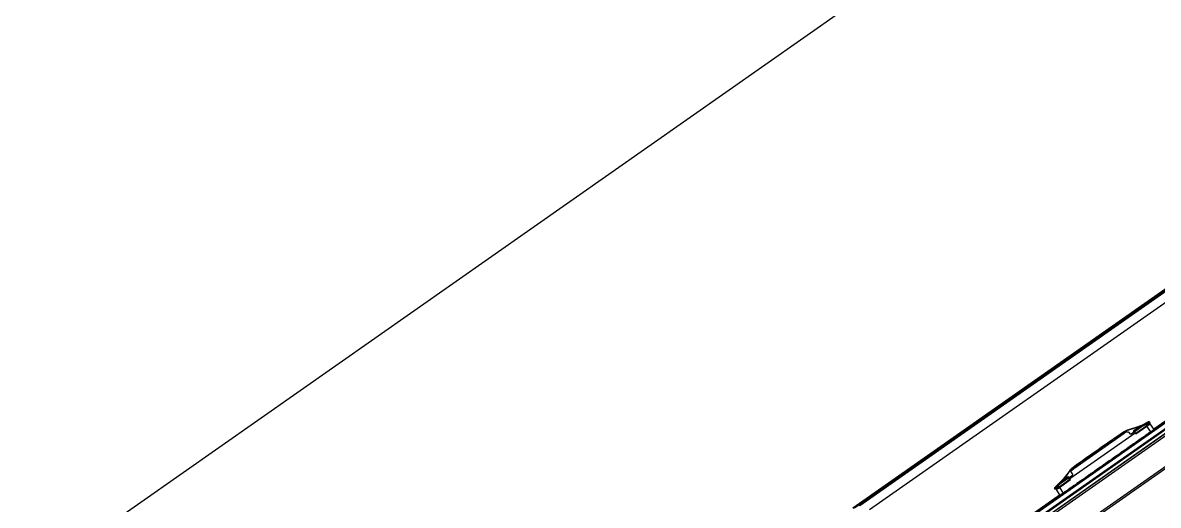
# Model space of a CAD drawing. Header units: millimetres. Extents: x 152904052 to 153933663, y 538271515 to 539240469.
# Drawn here: x 153464300 to 153466873, y 538580417 to 538581509 of the extents above; entities that cross this region are included whole.
import ezdxf

# ---------------------------------------------------------------- set-up
doc = ezdxf.new("R2010")
doc.units = ezdxf.units.MM
doc.layers.add('POWR', color=5, linetype='Continuous')

msp = doc.modelspace()

# ---------------------------------------------------------------- linework, layer by layer
at = {"layer": 'POWR', "color": 7}
for p, q in [((153467081.4, 538581041.3), (153466180.3, 538580410.4)), ((153467082.3, 538581040), (153466181.3, 538580409.1)), ((153467080.5, 538581037), (153466184.7, 538580409.8)), ((153466194.7, 538580416.2), (153467071.1, 538581030)), ((153466196.5, 538580415.9), (153467070.8, 538581028.2)), ((153467072.2, 538581004.1), (153466218.6, 538580406.4)), ((153466325, 538580209), (153467221.2, 538580836.5)), ((153466325.5, 538580211.9), (153467218.2, 538580837)), ((153467225.2, 538580826), (153466333.5, 538580201.6)), ((153467214.9, 538580807.1), (153464552.6, 538578943)), ((153467217.2, 538580803.7), (153464555, 538578939.6)), ((153465908.5, 538579893.8), (153467206.8, 538580802.9)), ((153467226.3, 538580824.4), (153466334.6, 538580200)), ((153467267, 538580769.3), (153464570.4, 538578881.1)), ((153467239.9, 538580745.3), (153466390.7, 538580150.7)), ((153466862.3, 538580589.3), (153466924.1, 538580632.6)), ((153466832.7, 538580595.8), (153466816.7, 538580584.6)), ((153466817, 538580585.9), (153466832.2, 538580596.6)), ((153466821.5, 538580578.3), (153466846.6, 538580595.9)), ((153466846.3, 538580596.4), (153466821.8, 538580579.3)), ((153466832.2, 538580596.6), (153466826.3, 538580593.8)), ((153466832.2, 538580596.6), (153466842.7, 538580601.7)), ((153466832.2, 538580596.6), (153466832.7, 538580595.8)), ((153466843.2, 538580600.8), (153466832.7, 538580595.8)), ((153466833.7, 538580594), (153466844.3, 538580599.1)), ((153466842.7, 538580601.7), (153466843.2, 538580600.8)), ((153466843.2, 538580600.8), (153466844.3, 538580599.1)), ((153466844.3, 538580599.1), (153466846.3, 538580596.4)), ((153466853.5, 538580601.5), (153466846.3, 538580596.4)), ((153466846.3, 538580596.4), (153466846.6, 538580595.9)), ((153466846.6, 538580595.9), (153466853.9, 538580601)), ((153466855.6, 538580583.1), (153466846.6, 538580595.9)), ((153466852.3, 538580605.3), (153466851, 538580605.6)), ((153466852.3, 538580605.3), (153466853.6, 538580603.6)), ((153466852.5, 538580603), (153466853.5, 538580601.5)), ((153466853.2, 538580600.5), (153466852.9, 538580601)), ((153466853.5, 538580601.5), (153466853.9, 538580601)), ((153466863.1, 538580588.3), (153466853.9, 538580601)), ((153466872.4, 538580595), (153466872.5, 538580594.9)), ((153466820, 538580580.1), (153466672.2, 538580476.7)), ((153466681.4, 538580499.8), (153466795.2, 538580579.5)), ((153466793.8, 538580581.4), (153466793.4, 538580582)), ((153466795.2, 538580579.5), (153466800.5, 538580582.6)), ((153466826.3, 538580593.8), (153466805.1, 538580587.5)), ((153466805.3, 538580586.8), (153466805.1, 538580587.5)), ((153466827.1, 538580593), (153466805.3, 538580586.8)), ((153466809.7, 538580577.2), (153466806.6, 538580581.1)), ((153466809.7, 538580577.2), (153466817.9, 538580582.9)), ((153466816.7, 538580584.6), (153466817, 538580585.9)), ((153466816.7, 538580584.6), (153466817.9, 538580582.9)), ((153466817.9, 538580582.9), (153466833.7, 538580594)), ((153466821.8, 538580579.3), (153466818.7, 538580583.5)), ((153466821.5, 538580578.3), (153466820, 538580580.1)), ((153466820.8, 538580580), (153466820.3, 538580579.7)), ((153466821.6, 538580579), (153466820.8, 538580580)), ((153466821.8, 538580579.3), (153466821.5, 538580579)), ((153466822.1, 538580579.4), (153466821.6, 538580579)), ((153466822.4, 538580579), (153466822.1, 538580579.4)), ((153466822.8, 538580579.2), (153466822.4, 538580579.7)), ((153466827.2, 538580593.1), (153466826.8, 538580593.6)), ((153466847.1, 538580577.2), (153466847.1, 538580577.1)), ((153466849.1, 538580578.6), (153466849.1, 538580578.5)), ((153466850.1, 538580579.4), (153466850.2, 538580579.3)), ((153466851.6, 538580580.4), (153466851.7, 538580580.3)), ((153466856.2, 538580583.6), (153466856.3, 538580583.5)), ((153466863.9, 538580589), (153466864, 538580588.9)), ((153466866.8, 538580591), (153466866.8, 538580590.9)), ((153466869, 538580592.6), (153466869.1, 538580592.5)), ((153466870.1, 538580593.4), (153466870.2, 538580593.3)), ((153466871.2, 538580594.1), (153466871.2, 538580594)), ((153466802.2, 538580545.8), (153466802.2, 538580545.7)), ((153466803.3, 538580546.5), (153466803.3, 538580546.5)), ((153466804.4, 538580547.3), (153466804.4, 538580547.2)), ((153466807, 538580549.2), (153466807.1, 538580549.1)), ((153466809.3, 538580550.8), (153466809.4, 538580550.7)), ((153466814.2, 538580554.2), (153466814.3, 538580554.2)), ((153466815.3, 538580555), (153466815.4, 538580554.9)), ((153466816.4, 538580555.8), (153466816.5, 538580555.7)), ((153466824.3, 538580561.2), (153466824.3, 538580561.2)), ((153466825.2, 538580561.9), (153466825.3, 538580561.8)), ((153466826.9, 538580563.1), (153466827, 538580563)), ((153466830.2, 538580565.4), (153466830.3, 538580565.4)), ((153466833.2, 538580567.5), (153466833.2, 538580567.4)), ((153466767.8, 538580521.7), (153466767.9, 538580521.7)), ((153466768.8, 538580522.4), (153466768.9, 538580522.3)), ((153466770.1, 538580523.4), (153466770.2, 538580523.3)), ((153466771.2, 538580524.1), (153466771.3, 538580524)), ((153466772.3, 538580524.8), (153466772.3, 538580524.8)), ((153466772.8, 538580525.2), (153466772.8, 538580525.1)), ((153466773.8, 538580525.9), (153466773.9, 538580525.9)), ((153466775, 538580526.8), (153466775.1, 538580526.7)), ((153466776.7, 538580528), (153466776.8, 538580527.9)), ((153466790.3, 538580537.4), (153466790.3, 538580537.4)), ((153466791, 538580538), (153466790.8, 538580537.8)), ((153466791.3, 538580538.2), (153466791.4, 538580538.1)), ((153466792.4, 538580538.9), (153466792.4, 538580538.8)), ((153466670.4, 538580493.2), (153466657.3, 538580475.5)), ((153466671, 538580492.8), (153466657.8, 538580474.5)), ((153466671, 538580492.8), (153466670.4, 538580493.2)), ((153466676.7, 538580495.9), (153466681.4, 538580499.8)), ((153466680, 538580501.7), (153466679.6, 538580502.3)), ((153466727.2, 538580493.3), (153466727.3, 538580493.2)), ((153466730.4, 538580495.5), (153466730.5, 538580495.5)), ((153466733.3, 538580497.6), (153466733.4, 538580497.5)), ((153466734.4, 538580498.3), (153466734.4, 538580498.2)), ((153466735.4, 538580499.1), (153466735.5, 538580499)), ((153466736.7, 538580499.9), (153466736.7, 538580499.8)), ((153466738.3, 538580501.1), (153466738.4, 538580501)), ((153466741.5, 538580503.3), (153466741.6, 538580503.2)), ((153466747.1, 538580507.2), (153466747.2, 538580507.2)), ((153466750.3, 538580509.5), (153466750.4, 538580509.4)), ((153466752, 538580510.6), (153466752.1, 538580510.6)), ((153466754.3, 538580512.2), (153466754.3, 538580512.2)), ((153466756.5, 538580513.8), (153466756.6, 538580513.8)), ((153466758.2, 538580515), (153466758.3, 538580514.9)), ((153466759.2, 538580515.7), (153466759.3, 538580515.6)), ((153466644.2, 538580462.7), (153466652.6, 538580470.9)), ((153466653.2, 538580470.1), (153466644.9, 538580462)), ((153466646.1, 538580460.3), (153466654.5, 538580468.5)), ((153466672.5, 538580474.7), (153466648, 538580457.6)), ((153466648.4, 538580457.1), (153466673.5, 538580474.7)), ((153466652.6, 538580470.9), (153466667.9, 538580481.5)), ((153466657.3, 538580475.4), (153466652.6, 538580470.9)), ((153466652.6, 538580470.9), (153466653.2, 538580470.1)), ((153466669.2, 538580481.3), (153466653.2, 538580470.1)), ((153466654.5, 538580468.5), (153466670.4, 538580479.7)), ((153466657.3, 538580474.9), (153466657.6, 538580474.4)), ((153466667.9, 538580481.5), (153466669.2, 538580481.3)), ((153466670.4, 538580479.7), (153466669.2, 538580481.3)), ((153466669.2, 538580481.3), (153466669.2, 538580481.3)), ((153466672.5, 538580474.7), (153466669.5, 538580479)), ((153466670.4, 538580479.7), (153466678.6, 538580485.4)), ((153466672.2, 538580473.8), (153466671.8, 538580474.3)), ((153466672.5, 538580476.2), (153466672.1, 538580476)), ((153466672.1, 538580476), (153466672.8, 538580474.8)), ((153466672.2, 538580476.7), (153466673.5, 538580474.7)), ((153466672.8, 538580474.8), (153466672.3, 538580474.4)), ((153466672.3, 538580474.4), (153466672.5, 538580474)), ((153466672.8, 538580474.9), (153466672.5, 538580474.7)), ((153466675.9, 538580489.7), (153466678.6, 538580485.4)), ((153466689.6, 538580467), (153466689.6, 538580466.9)), ((153466693.5, 538580469.7), (153466693.6, 538580469.6)), ((153466694.6, 538580470.5), (153466694.7, 538580470.4)), ((153466695.7, 538580471.2), (153466695.7, 538580471.1)), ((153466698.5, 538580473.2), (153466698.5, 538580473.1)), ((153466699.5, 538580473.9), (153466699.5, 538580473.8)), ((153466707.3, 538580479.4), (153466707.4, 538580479.3)), ((153466710.6, 538580481.7), (153466710.7, 538580481.6)), ((153466715.3, 538580484.9), (153466714.5, 538580484.4)), ((153466715.5, 538580485.1), (153466715.6, 538580485)), ((153466720.5, 538580488.6), (153466720.5, 538580488.5)), ((153466721.6, 538580489.4), (153466721.7, 538580489.3)), ((153466416.9, 538580277.4), (153466649.1, 538580440)), ((153466637.7, 538580456.3), (153466637.6, 538580455)), ((153466637.6, 538580455), (153466637.6, 538580455)), ((153466638.8, 538580453.2), (153466637.6, 538580455)), ((153466640.8, 538580452.5), (153466639.7, 538580454)), ((153466648, 538580457.6), (153466640.8, 538580452.5)), ((153466641.1, 538580452), (153466640.8, 538580452.5)), ((153466641.1, 538580452), (153466648.4, 538580457.1)), ((153466641.1, 538580452), (153466649.8, 538580439)), ((153466641.4, 538580452.9), (153466641.8, 538580452.5)), ((153466644.9, 538580462), (153466644.2, 538580462.7)), ((153466644.9, 538580462), (153466646.1, 538580460.3)), ((153466648, 538580457.6), (153466646.1, 538580460.3)), ((153466648.4, 538580457.1), (153466648, 538580457.6)), ((153466648.4, 538580457.1), (153466657.3, 538580444.3)), ((153466652.6, 538580441), (153466652.6, 538580440.9)), ((153466654.8, 538580442.6), (153466654.9, 538580442.5)), ((153466657.1, 538580444.2), (153466657.2, 538580444.1)), ((153466658.8, 538580445.4), (153466658.9, 538580445.3)), ((153466659.8, 538580446.1), (153466659.8, 538580446)), ((153466660.9, 538580446.8), (153466660.9, 538580446.8)), ((153466662, 538580447.6), (153466662, 538580447.5)), ((153466667.6, 538580451.5), (153466667.6, 538580451.5)), ((153466670.7, 538580453.8), (153466670.8, 538580453.7)), ((153466672.4, 538580454.9), (153466672.5, 538580454.9)), ((153466673.7, 538580455.8), (153466673.7, 538580455.7)), ((153466674.7, 538580456.5), (153466674.8, 538580456.5)), ((153466681.9, 538580461.5), (153466681.9, 538580461.5)), ((153466687.5, 538580465.5), (153466687.5, 538580465.4)), ((153466619.2, 538580417.7), (153466619.3, 538580417.6)), ((153466627.8, 538580423.7), (153466627.9, 538580423.6)), ((153466632.7, 538580427.1), (153466632.7, 538580427)), ((153466633.9, 538580428), (153466633.9, 538580427.9)), ((153466634.3, 538580428.2), (153466634.7, 538580428.5)), ((153466634.9, 538580428.7), (153466635, 538580428.6)), ((153466636, 538580429.4), (153466636.1, 538580429.3)), ((153466642.1, 538580433.7), (153466642.1, 538580433.6)), ((153466644.2, 538580435.2), (153466644.3, 538580435.1)), ((153466644.4, 538580435.3), (153466646, 538580436.4)), ((153466646, 538580436.4), (153466646.1, 538580436.4)), ((153466648.8, 538580438.4), (153466648.9, 538580438.3)), ((153466649.9, 538580439.2), (153466650, 538580439.1)), ((153466650.9, 538580439.8), (153466650.9, 538580439.8))]:
    msp.add_line(p, q, dxfattribs=at)
msp.add_lwpolyline([(153469780.4, 538584074.6), (153471663.2, 538581385.6), (153446937.2, 538564042.2), (153445040.3, 538566751.3), (153469780.4, 538584074.6)], dxfattribs=at)
for points, knots in [([(153466851, 538580605.6), (153466850.9, 538580605.6), (153466850.9, 538580605.6), (153466850.4, 538580605.4), (153466849.6, 538580605), (153466848.6, 538580604.5), (153466847.3, 538580603.9), (153466845.4, 538580603), (153466843.8, 538580602.2), (153466842.7, 538580601.7)], [0, 0, 0, 0, 0.124387, 0.248796, 0.373486, 0.498473, 0.623785, 0.749391, 1, 1, 1, 1]), ([(153466852.3, 538580605.3), (153466852.2, 538580605.3), (153466852.2, 538580605.2), (153466851.6, 538580605), (153466850.8, 538580604.5), (153466849.8, 538580604), (153466848.7, 538580603.5), (153466847.8, 538580603), (153466846.9, 538580602.6), (153466846.1, 538580602.2), (153466845.5, 538580601.9), (153466844.9, 538580601.6), (153466844.1, 538580601.2), (153466843.5, 538580601), (153466843.2, 538580600.8)], [0, 0, 0, 0, 0.124215, 0.250065, 0.372352, 0.500532, 0.578282, 0.661766, 0.750982, 0.789418, 0.830993, 0.875703, 0.925073, 1, 1, 1, 1]), ([(153466844.3, 538580599.1), (153466844.7, 538580599.3), (153466845.4, 538580599.6), (153466846.3, 538580600.1), (153466847.1, 538580600.4), (153466848.2, 538580601), (153466849.2, 538580601.5), (153466850.2, 538580601.9), (153466851.1, 538580602.4), (153466852.1, 538580602.9), (153466853, 538580603.3), (153466853.5, 538580603.5), (153466853.5, 538580603.5), (153466853.6, 538580603.6)], [0, 0, 0, 0, 0.076322, 0.142036, 0.197122, 0.241563, 0.378982, 0.442435, 0.502317, 0.63492, 0.761593, 0.881467, 1, 1, 1, 1]), ([(153466872.4, 538580595), (153466872.3, 538580594.9), (153466872.3, 538580594.9), (153466871.8, 538580594.5), (153466871.6, 538580594.4)], [0, 0, 0, 0, 0.647597, 1, 1, 1, 1]), ([(153466793.4, 538580582), (153466774.4, 538580568.8), (153466736.3, 538580542.4), (153466698.5, 538580515.7), (153466679.6, 538580502.3)], [0, 0, 0, 0, 0.500001, 1, 1, 1, 1]), ([(153466793.8, 538580581.4), (153466793, 538580580.8), (153466791.1, 538580579.5), (153466788.1, 538580577.4), (153466784.6, 538580575), (153466780.6, 538580572.2), (153466776.6, 538580569.4), (153466773.1, 538580567), (153466770.4, 538580565.1), (153466768.4, 538580563.7), (153466766.5, 538580562.4), (153466764.4, 538580561), (153466762.1, 538580559.4), (153466759.6, 538580557.7), (153466755.5, 538580554.8), (153466750, 538580551), (153466743.3, 538580546.3), (153466736.9, 538580541.9), (153466731.4, 538580538), (153466726.4, 538580534.4), (153466721.7, 538580531.2), (153466716.8, 538580527.7), (153466712, 538580524.3), (153466707.4, 538580521.1), (153466703.3, 538580518.1), (153466699.1, 538580515.2), (153466694.8, 538580512.2), (153466690.4, 538580509.1), (153466686.4, 538580506.2), (153466683, 538580503.8), (153466681, 538580502.4), (153466680, 538580501.7)], [0, 0, 0, 0, 0.022162, 0.048671, 0.079525, 0.114725, 0.152566, 0.186199, 0.206135, 0.223888, 0.239456, 0.255204, 0.277863, 0.299996, 0.321605, 0.385751, 0.444772, 0.498668, 0.5523, 0.590899, 0.631777, 0.674934, 0.720368, 0.760605, 0.795522, 0.829609, 0.869551, 0.910124, 0.945364, 0.975323, 1, 1, 1, 1]), ([(153466805.1, 538580587.5), (153466803.1, 538580586.8), (153466798.9, 538580585.4), (153466795.3, 538580583.1), (153466793.4, 538580582)], [0, 0, 0, 0, 0.500247, 1, 1, 1, 1]), ([(153466805.3, 538580586.8), (153466803.3, 538580586.1), (153466799.2, 538580584.8), (153466795.6, 538580582.5), (153466793.8, 538580581.4)], [0, 0, 0, 0, 0.499906, 1, 1, 1, 1]), ([(153466800.5, 538580582.6), (153466801, 538580582.8), (153466802.1, 538580583.1), (153466803.8, 538580583), (153466805.4, 538580582.4), (153466806.2, 538580581.5), (153466806.6, 538580581.1)], [0, 0, 0, 0, 0.242726, 0.499953, 0.757165, 1, 1, 1, 1]), ([(153466826.3, 538580593.8), (153466826.3, 538580593.8), (153466826.4, 538580593.8), (153466826.4, 538580593.8), (153466826.5, 538580593.8), (153466826.6, 538580593.8), (153466826.7, 538580593.7), (153466826.8, 538580593.7), (153466826.8, 538580593.6)], [0, 0, 0, 0, 0.1114413, 0.2312656, 0.3607046, 0.5003364, 0.7489206, 1, 1, 1, 1]), ([(153466836.3, 538580569.7), (153466836.3, 538580569.7), (153466836.1, 538580569.6), (153466835.4, 538580569), (153466834.7, 538580568.5), (153466834.4, 538580568.4)], [0, 0, 0, 0, 0.385261, 0.786836, 1, 1, 1, 1]), ([(153466846.8, 538580577), (153466846.5, 538580576.8), (153466845.7, 538580576.3), (153466844.7, 538580575.6), (153466843.9, 538580575), (153466843.4, 538580574.6), (153466843.3, 538580574.6), (153466843.3, 538580574.6)], [0, 0, 0, 0, 0.13081, 0.369237, 0.560314, 0.767051, 1, 1, 1, 1]), ([(153466847.7, 538580577.7), (153466847.7, 538580577.7), (153466847.5, 538580577.5), (153466847.3, 538580577.4), (153466847.1, 538580577.2), (153466847.1, 538580577.2), (153466847.1, 538580577.2)], [0, 0, 0, 0, 0.103911, 0.37553, 0.669295, 1, 1, 1, 1]), ([(153466849.1, 538580578.6), (153466849, 538580578.6), (153466848.8, 538580578.4), (153466848.5, 538580578.2), (153466848.3, 538580578.1), (153466848.1, 538580578), (153466848, 538580577.9), (153466848, 538580577.9), (153466848, 538580577.9)], [0, 0, 0, 0, 0.2076398, 0.387931, 0.5558483, 0.6904925, 0.8361053, 1, 1, 1, 1]), ([(153466850.1, 538580579.4), (153466850.1, 538580579.4), (153466850.1, 538580579.3), (153466849.8, 538580579.1), (153466849.5, 538580578.9), (153466849.2, 538580578.7), (153466849.1, 538580578.6)], [0, 0, 0, 0, 0.273393, 0.559555, 0.78385, 1, 1, 1, 1]), ([(153466851.6, 538580580.4), (153466851.6, 538580580.4), (153466851.5, 538580580.3), (153466851, 538580580), (153466850.5, 538580579.7), (153466850.4, 538580579.6)], [0, 0, 0, 0, 0.400319, 0.819301, 1, 1, 1, 1]), ([(153466855.3, 538580583), (153466855.3, 538580583), (153466855.4, 538580583.1), (153466854.9, 538580582.7), (153466853.8, 538580581.9), (153466852.5, 538580581), (153466851.9, 538580580.6)], [0, 0, 0, 0, 0.065466, 0.32379, 0.680703, 1, 1, 1, 1]), ([(153466856.2, 538580583.6), (153466856.2, 538580583.6), (153466856.1, 538580583.6), (153466855.7, 538580583.3), (153466855.6, 538580583.2)], [0, 0, 0, 0, 0.759114, 1, 1, 1, 1]), ([(153466863.6, 538580588.8), (153466863.6, 538580588.8), (153466863.1, 538580588.5), (153466862.5, 538580588), (153466861.9, 538580587.6), (153466861.9, 538580587.6), (153466861.8, 538580587.6)], [0, 0, 0, 0, 0.042441, 0.333294, 0.647319, 1, 1, 1, 1]), ([(153466865.5, 538580590.1), (153466865.3, 538580590), (153466864.9, 538580589.7), (153466864.4, 538580589.4), (153466864, 538580589.1), (153466864, 538580589), (153466863.9, 538580589)], [0, 0, 0, 0, 0.113531, 0.382969, 0.67374, 1, 1, 1, 1]), ([(153466866.5, 538580590.8), (153466866.4, 538580590.7), (153466866, 538580590.5), (153466865.7, 538580590.3), (153466865.7, 538580590.3), (153466865.7, 538580590.3)], [0, 0, 0, 0, 0.275899, 0.729245, 1, 1, 1, 1]), ([(153466869, 538580592.6), (153466868.8, 538580592.5), (153466868.4, 538580592.2), (153466867.8, 538580591.7), (153466867.3, 538580591.4), (153466867, 538580591.2), (153466866.8, 538580591), (153466866.8, 538580591), (153466866.8, 538580591)], [0, 0, 0, 0, 0.206141, 0.386232, 0.554878, 0.690242, 0.836276, 1, 1, 1, 1]), ([(153466870.1, 538580593.4), (153466870, 538580593.3), (153466869.8, 538580593.2), (153466869.6, 538580593), (153466869.3, 538580592.8), (153466869.2, 538580592.7), (153466869.1, 538580592.6), (153466869.1, 538580592.6), (153466869.1, 538580592.6)], [0, 0, 0, 0, 0.204415, 0.384849, 0.552471, 0.740975, 0.946856, 1, 1, 1, 1]), ([(153466871.2, 538580594.1), (153466871.1, 538580594.1), (153466871.1, 538580594), (153466870.8, 538580593.9), (153466870.5, 538580593.6), (153466870.2, 538580593.4), (153466870.1, 538580593.4)], [0, 0, 0, 0, 0.274501, 0.560362, 0.784093, 1, 1, 1, 1]), ([(153466803, 538580546.3), (153466803, 538580546.3), (153466802.6, 538580546.1), (153466802.3, 538580545.9), (153466802.2, 538580545.8), (153466802.2, 538580545.8)], [0, 0, 0, 0, 0.02522, 0.48236, 1, 1, 1, 1]), ([(153466804.1, 538580547.1), (153466804, 538580547.1), (153466803.7, 538580546.8), (153466803.4, 538580546.6), (153466803.3, 538580546.6), (153466803.3, 538580546.5)], [0, 0, 0, 0, 0.08994, 0.51681, 1, 1, 1, 1]), ([(153466806.7, 538580549), (153466806.7, 538580548.9), (153466806.2, 538580548.6), (153466805.5, 538580548.1), (153466804.8, 538580547.7), (153466804.4, 538580547.4), (153466804.4, 538580547.3), (153466804.4, 538580547.3)], [0, 0, 0, 0, 0.041773, 0.30421, 0.514257, 0.742131, 1, 1, 1, 1]), ([(153466809.3, 538580550.8), (153466809.1, 538580550.6), (153466808.7, 538580550.3), (153466808, 538580549.9), (153466807.6, 538580549.6), (153466807.2, 538580549.3), (153466807.1, 538580549.2), (153466807, 538580549.2), (153466807, 538580549.2)], [0, 0, 0, 0, 0.209514, 0.39012, 0.557163, 0.690891, 0.835937, 1, 1, 1, 1]), ([(153466810.4, 538580551.5), (153466810.3, 538580551.5), (153466810.2, 538580551.4), (153466809.8, 538580551.1), (153466809.4, 538580550.9), (153466809.1, 538580550.6), (153466808.8, 538580550.4), (153466808.6, 538580550.3), (153466808.4, 538580550.1), (153466808.3, 538580550.1), (153466808.3, 538580550), (153466808.2, 538580550)], [0, 0, 0, 0, 0.205976, 0.421527, 0.526331, 0.623885, 0.707292, 0.78213, 0.84786, 0.918755, 1, 1, 1, 1]), ([(153466811.6, 538580552.4), (153466811.5, 538580552.3), (153466811.4, 538580552.3), (153466810.8, 538580551.9), (153466810.1, 538580551.4), (153466809.6, 538580551), (153466809.3, 538580550.8)], [0, 0, 0, 0, 0.272178, 0.558653, 0.783563, 1, 1, 1, 1]), ([(153466814.2, 538580554.2), (153466814.1, 538580554.2), (153466813.9, 538580554), (153466812.9, 538580553.3), (153466812.1, 538580552.7), (153466811.9, 538580552.6)], [0, 0, 0, 0, 0.418053, 0.858133, 1, 1, 1, 1]), ([(153466815.3, 538580555), (153466815.3, 538580555), (153466815.2, 538580554.9), (153466814.7, 538580554.6), (153466814.5, 538580554.4)], [0, 0, 0, 0, 0.568455, 1, 1, 1, 1]), ([(153466816.4, 538580555.8), (153466816.4, 538580555.7), (153466816.3, 538580555.7), (153466815.8, 538580555.3), (153466815.6, 538580555.2)], [0, 0, 0, 0, 0.631228, 1, 1, 1, 1]), ([(153466824, 538580561), (153466823.9, 538580561), (153466823.4, 538580560.6), (153466822.7, 538580560.2), (153466822.1, 538580559.8), (153466822.1, 538580559.7), (153466822, 538580559.7)], [0, 0, 0, 0, 0.063351, 0.3464, 0.65322, 1, 1, 1, 1]), ([(153466824.9, 538580561.7), (153466824.9, 538580561.7), (153466824.6, 538580561.5), (153466824.3, 538580561.3), (153466824.3, 538580561.3), (153466824.3, 538580561.2)], [0, 0, 0, 0, 0.097443, 0.521232, 1, 1, 1, 1]), ([(153466826.6, 538580562.9), (153466826.5, 538580562.8), (153466826.1, 538580562.5), (153466825.6, 538580562.2), (153466825.3, 538580562), (153466825.2, 538580561.9), (153466825.2, 538580561.9)], [0, 0, 0, 0, 0.18106, 0.428647, 0.696949, 1, 1, 1, 1]), ([(153466829.2, 538580564.7), (153466829, 538580564.5), (153466828.6, 538580564.3), (153466827.9, 538580563.8), (153466827.4, 538580563.5), (153466827.1, 538580563.3), (153466826.9, 538580563.1), (153466826.9, 538580563.1), (153466826.9, 538580563.1)], [0, 0, 0, 0, 0.208824, 0.38931, 0.556666, 0.690725, 0.835982, 1, 1, 1, 1]), ([(153466830.2, 538580565.4), (153466830.2, 538580565.4), (153466830.1, 538580565.4), (153466829.7, 538580565.1), (153466829.3, 538580564.8), (153466829, 538580564.6), (153466828.7, 538580564.4), (153466828.4, 538580564.2), (153466828.2, 538580564), (153466828.2, 538580564), (153466828.2, 538580564), (153466828.2, 538580564)], [0, 0, 0, 0, 0.214562, 0.43824, 0.547042, 0.648557, 0.735723, 0.814336, 0.892342, 0.977972, 1, 1, 1, 1]), ([(153466831.4, 538580566.3), (153466831.4, 538580566.3), (153466831.5, 538580566.3), (153466831.2, 538580566.1), (153466830.6, 538580565.7), (153466829.6, 538580565), (153466829.2, 538580564.7)], [0, 0, 0, 0, 0.026089, 0.217019, 0.613779, 1, 1, 1, 1]), ([(153466833.2, 538580567.5), (153466833.1, 538580567.4), (153466832.9, 538580567.3), (153466832.1, 538580566.8), (153466831.7, 538580566.5)], [0, 0, 0, 0, 0.490548, 1, 1, 1, 1]), ([(153466834.1, 538580568.2), (153466834.1, 538580568.1), (153466834, 538580568.1), (153466833.5, 538580567.7), (153466833.4, 538580567.7)], [0, 0, 0, 0, 0.862248, 1, 1, 1, 1]), ([(153466761.3, 538580517.2), (153466761.4, 538580517.2), (153466761.4, 538580517.3), (153466760.9, 538580516.9), (153466760.2, 538580516.4), (153466759.6, 538580516), (153466759.5, 538580515.9)], [0, 0, 0, 0, 0.104993, 0.504423, 0.919753, 1, 1, 1, 1]), ([(153466768.5, 538580522.2), (153466768.5, 538580522.2), (153466768.2, 538580522), (153466767.9, 538580521.8), (153466767.9, 538580521.8), (153466767.8, 538580521.7)], [0, 0, 0, 0, 0.097213, 0.520566, 1, 1, 1, 1]), ([(153466769.9, 538580523.2), (153466769.8, 538580523.1), (153466769.5, 538580522.9), (153466769.2, 538580522.7), (153466768.9, 538580522.5), (153466768.8, 538580522.4), (153466768.8, 538580522.4)], [0, 0, 0, 0, 0.058498, 0.342571, 0.650874, 1, 1, 1, 1]), ([(153466771.2, 538580524.1), (153466771.1, 538580524), (153466770.9, 538580523.9), (153466770.6, 538580523.7), (153466770.4, 538580523.5), (153466770.2, 538580523.4), (153466770.2, 538580523.4), (153466770.2, 538580523.4), (153466770.1, 538580523.4)], [0, 0, 0, 0, 0.209943, 0.390659, 0.557556, 0.691096, 0.835987, 1, 1, 1, 1]), ([(153466770.9, 538580523.9), (153466770.9, 538580523.9), (153466770.7, 538580523.7), (153466770.5, 538580523.6), (153466770.5, 538580523.6), (153466770.5, 538580523.6)], [0, 0, 0, 0, 0.208995, 0.579952, 1, 1, 1, 1]), ([(153466772.3, 538580524.8), (153466772.2, 538580524.8), (153466772.2, 538580524.8), (153466771.9, 538580524.6), (153466771.6, 538580524.4), (153466771.3, 538580524.2), (153466771.2, 538580524.1)], [0, 0, 0, 0, 0.271839, 0.558408, 0.7835, 1, 1, 1, 1]), ([(153466772.8, 538580525.2), (153466772.7, 538580525.1), (153466772.5, 538580525), (153466772.2, 538580524.8), (153466772, 538580524.6), (153466771.8, 538580524.5), (153466771.7, 538580524.5), (153466771.7, 538580524.5), (153466771.7, 538580524.5)], [0, 0, 0, 0, 0.2099956, 0.390717, 0.5575817, 0.6910895, 0.835966, 1, 1, 1, 1]), ([(153466773.3, 538580525.6), (153466773.3, 538580525.6), (153466773.2, 538580525.5), (153466773, 538580525.3), (153466772.6, 538580525.1), (153466772.4, 538580524.9), (153466772.3, 538580524.8)], [0, 0, 0, 0, 0.271642, 0.55821, 0.783372, 1, 1, 1, 1]), ([(153466773.8, 538580525.9), (153466773.8, 538580525.9), (153466773.8, 538580525.9), (153466773.5, 538580525.7), (153466773.2, 538580525.5), (153466772.9, 538580525.3), (153466772.8, 538580525.2)], [0, 0, 0, 0, 0.271794, 0.55833, 0.783422, 1, 1, 1, 1]), ([(153466775, 538580526.8), (153466775, 538580526.8), (153466774.9, 538580526.7), (153466774.5, 538580526.4), (153466774.2, 538580526.2), (153466774.1, 538580526.1)], [0, 0, 0, 0, 0.456511, 0.9378576, 1, 1, 1, 1]), ([(153466776.7, 538580528), (153466776.7, 538580527.9), (153466776.5, 538580527.8), (153466775.7, 538580527.3), (153466775.3, 538580527)], [0, 0, 0, 0, 0.49237, 1, 1, 1, 1]), ([(153466777.7, 538580528.6), (153466777.7, 538580528.6), (153466777.7, 538580528.7), (153466777.5, 538580528.5), (153466777.1, 538580528.3), (153466777, 538580528.2)], [0, 0, 0, 0, 0.145882, 0.762957, 1, 1, 1, 1]), ([(153466788.2, 538580536), (153466788.2, 538580536), (153466787.7, 538580535.7), (153466787, 538580535.2), (153466786.3, 538580534.7), (153466785.9, 538580534.4), (153466785.9, 538580534.4), (153466785.9, 538580534.4)], [0, 0, 0, 0, 0.041806, 0.304204, 0.514162, 0.742011, 1, 1, 1, 1]), ([(153466790.8, 538580537.8), (153466790.6, 538580537.7), (153466790.2, 538580537.4), (153466789.5, 538580536.9), (153466789.1, 538580536.6), (153466788.7, 538580536.4), (153466788.6, 538580536.2), (153466788.5, 538580536.2), (153466788.5, 538580536.2)], [0, 0, 0, 0, 0.209919, 0.390606, 0.557481, 0.69102, 0.835936, 1, 1, 1, 1]), ([(153466791.3, 538580538.2), (153466791.2, 538580538.1), (153466791, 538580538), (153466790.7, 538580537.8), (153466790.5, 538580537.6), (153466790.4, 538580537.5), (153466790.3, 538580537.4), (153466790.3, 538580537.4), (153466790.3, 538580537.4)], [0, 0, 0, 0, 0.209802, 0.390463, 0.557393, 0.690995, 0.835949, 1, 1, 1, 1]), ([(153466792.4, 538580538.9), (153466792.3, 538580538.9), (153466792.3, 538580538.9), (153466792, 538580538.7), (153466791.7, 538580538.4), (153466791.4, 538580538.3), (153466791.3, 538580538.2)], [0, 0, 0, 0, 0.271948, 0.558479, 0.783507, 1, 1, 1, 1]), ([(153466793.1, 538580539.4), (153466793, 538580539.4), (153466793, 538580539.4), (153466792.7, 538580539.2), (153466792.7, 538580539.1)], [0, 0, 0, 0, 0.746301, 1, 1, 1, 1]), ([(153466795.7, 538580541.3), (153466795.6, 538580541.2), (153466795.4, 538580541), (153466794.4, 538580540.3), (153466793.6, 538580539.8), (153466793.4, 538580539.6)], [0, 0, 0, 0, 0.417755, 0.858025, 1, 1, 1, 1]), ([(153466679.6, 538580502.3), (153466677.9, 538580500.9), (153466674.5, 538580498.3), (153466671.8, 538580494.9), (153466670.4, 538580493.2)], [0, 0, 0, 0, 0.500331, 1, 1, 1, 1]), ([(153466680, 538580501.7), (153466678.4, 538580500.4), (153466675, 538580497.8), (153466672.3, 538580494.4), (153466671, 538580492.8)], [0, 0, 0, 0, 0.499894, 1, 1, 1, 1]), ([(153466675.9, 538580489.7), (153466675.7, 538580490.2), (153466675.2, 538580491.2), (153466675.1, 538580492.9), (153466675.6, 538580494.6), (153466676.3, 538580495.5), (153466676.7, 538580495.9)], [0, 0, 0, 0, 0.242816, 0.500096, 0.757276, 1, 1, 1, 1]), ([(153466730.1, 538580495.3), (153466729.7, 538580495), (153466728.8, 538580494.4), (153466727.9, 538580493.8), (153466727.3, 538580493.4), (153466727.3, 538580493.3), (153466727.2, 538580493.3)], [0, 0, 0, 0, 0.2359323, 0.4671938, 0.7175781, 1, 1, 1, 1]), ([(153466731.8, 538580496.5), (153466731.6, 538580496.4), (153466731.2, 538580496.1), (153466730.8, 538580495.8), (153466730.5, 538580495.6), (153466730.4, 538580495.5), (153466730.4, 538580495.5)], [0, 0, 0, 0, 0.18119, 0.428972, 0.69727, 1, 1, 1, 1]), ([(153466733, 538580497.4), (153466732.9, 538580497.3), (153466732.6, 538580497.1), (153466732.3, 538580496.9), (153466732.1, 538580496.7), (153466732.1, 538580496.7), (153466732.1, 538580496.7)], [0, 0, 0, 0, 0.241027, 0.470693, 0.719377, 1, 1, 1, 1]), ([(153466734.4, 538580498.3), (153466734.3, 538580498.2), (153466734.1, 538580498.1), (153466733.8, 538580497.9), (153466733.6, 538580497.7), (153466733.4, 538580497.6), (153466733.3, 538580497.6), (153466733.3, 538580497.6), (153466733.3, 538580497.6)], [0, 0, 0, 0, 0.2089245, 0.389522, 0.5569609, 0.6910183, 0.8361813, 1, 1, 1, 1]), ([(153466735.4, 538580499.1), (153466735.4, 538580499), (153466735.4, 538580499), (153466735.1, 538580498.8), (153466734.8, 538580498.6), (153466734.5, 538580498.4), (153466734.4, 538580498.3)], [0, 0, 0, 0, 0.27242, 0.558775, 0.783543, 1, 1, 1, 1]), ([(153466736.7, 538580499.9), (153466736.6, 538580499.9), (153466736.5, 538580499.8), (153466736.1, 538580499.5), (153466735.8, 538580499.3), (153466735.7, 538580499.3)], [0, 0, 0, 0, 0.457282, 0.938061, 1, 1, 1, 1]), ([(153466738.3, 538580501.1), (153466738.3, 538580501), (153466738.1, 538580500.9), (153466737.3, 538580500.4), (153466736.9, 538580500.1)], [0, 0, 0, 0, 0.493069, 1, 1, 1, 1]), ([(153466741.5, 538580503.3), (153466741.5, 538580503.3), (153466741.3, 538580503.2), (153466740.3, 538580502.5), (153466739.5, 538580501.9), (153466738.7, 538580501.4), (153466738.6, 538580501.3)], [0, 0, 0, 0, 0.303406, 0.620164, 0.94416, 1, 1, 1, 1]), ([(153466749, 538580508.6), (153466749, 538580508.5), (153466748.4, 538580508.2), (153466747.8, 538580507.7), (153466747.2, 538580507.3), (153466747.2, 538580507.3), (153466747.1, 538580507.2)], [0, 0, 0, 0, 0.063353, 0.346327, 0.653134, 1, 1, 1, 1]), ([(153466750, 538580509.3), (153466750, 538580509.2), (153466749.7, 538580509), (153466749.4, 538580508.8), (153466749.4, 538580508.8), (153466749.3, 538580508.8)], [0, 0, 0, 0, 0.0973744, 0.5210109, 1, 1, 1, 1]), ([(153466751.7, 538580510.4), (153466751.5, 538580510.3), (153466751.1, 538580510), (153466750.7, 538580509.7), (153466750.4, 538580509.5), (153466750.3, 538580509.5), (153466750.3, 538580509.5)], [0, 0, 0, 0, 0.1810154, 0.4284383, 0.6966954, 1, 1, 1, 1]), ([(153466754.3, 538580512.2), (153466754, 538580512.1), (153466753.6, 538580511.8), (153466753, 538580511.4), (153466752.5, 538580511), (153466752.2, 538580510.8), (153466752, 538580510.7), (153466752, 538580510.7), (153466752, 538580510.6)], [0, 0, 0, 0, 0.209598, 0.390269, 0.557355, 0.691078, 0.836066, 1, 1, 1, 1]), ([(153466756.5, 538580513.8), (153466756.5, 538580513.8), (153466756.4, 538580513.7), (153466755.8, 538580513.3), (153466755.1, 538580512.8), (153466754.5, 538580512.4), (153466754.3, 538580512.2)], [0, 0, 0, 0, 0.272029, 0.558519, 0.783492, 1, 1, 1, 1]), ([(153466758.2, 538580515), (153466758.2, 538580515), (153466758, 538580514.9), (153466757.2, 538580514.3), (153466756.8, 538580514)], [0, 0, 0, 0, 0.492689, 1, 1, 1, 1]), ([(153466759.2, 538580515.7), (153466759.1, 538580515.7), (153466759.1, 538580515.6), (153466758.6, 538580515.3), (153466758.5, 538580515.2)], [0, 0, 0, 0, 0.861918, 1, 1, 1, 1]), ([(153466657.3, 538580474.9), (153466657.2, 538580474.9), (153466657.2, 538580475), (153466657.2, 538580475.1), (153466657.2, 538580475.2), (153466657.2, 538580475.3), (153466657.2, 538580475.4), (153466657.3, 538580475.4), (153466657.3, 538580475.5)], [0, 0, 0, 0, 0.250168, 0.499009, 0.638928, 0.768569, 0.888512, 1, 1, 1, 1]), ([(153466689.3, 538580466.8), (153466689.2, 538580466.7), (153466688.8, 538580466.4), (153466688.2, 538580466), (153466687.6, 538580465.5), (153466687.5, 538580465.5), (153466687.5, 538580465.5)], [0, 0, 0, 0, 0.044957, 0.335913, 0.649338, 1, 1, 1, 1]), ([(153466690.3, 538580467.4), (153466690.2, 538580467.4), (153466689.9, 538580467.2), (153466689.7, 538580467), (153466689.6, 538580467), (153466689.6, 538580467)], [0, 0, 0, 0, 0.098437, 0.523854, 1, 1, 1, 1]), ([(153466693.3, 538580469.5), (153466692.9, 538580469.3), (153466692.3, 538580468.8), (153466691.5, 538580468.3), (153466690.9, 538580467.9), (153466690.6, 538580467.7), (153466690.6, 538580467.6), (153466690.6, 538580467.6)], [0, 0, 0, 0, 0.2126007, 0.4293058, 0.6031202, 0.7903816, 1, 1, 1, 1]), ([(153466694.6, 538580470.5), (153466694.5, 538580470.4), (153466694.3, 538580470.3), (153466694, 538580470.1), (153466693.8, 538580469.9), (153466693.7, 538580469.8), (153466693.6, 538580469.7), (153466693.6, 538580469.7), (153466693.5, 538580469.7)], [0, 0, 0, 0, 0.206366, 0.386674, 0.555465, 0.690816, 0.836665, 1, 1, 1, 1]), ([(153466695.7, 538580471.2), (153466695.6, 538580471.2), (153466695.6, 538580471.2), (153466695.3, 538580471), (153466695, 538580470.7), (153466694.7, 538580470.6), (153466694.6, 538580470.5)], [0, 0, 0, 0, 0.273988, 0.559855, 0.783808, 1, 1, 1, 1]), ([(153466698.5, 538580473.2), (153466698.4, 538580473.1), (153466698.2, 538580473), (153466697.2, 538580472.3), (153466696.3, 538580471.7), (153466695.9, 538580471.4)], [0, 0, 0, 0, 0.354229, 0.723999, 1, 1, 1, 1]), ([(153466699.5, 538580473.9), (153466699.4, 538580473.8), (153466699.3, 538580473.8), (153466698.8, 538580473.4), (153466698.8, 538580473.4)], [0, 0, 0, 0, 0.862976, 1, 1, 1, 1]), ([(153466710.3, 538580481.5), (153466709.9, 538580481.1), (153466709, 538580480.5), (153466708, 538580479.9), (153466707.4, 538580479.5), (153466707.4, 538580479.4), (153466707.3, 538580479.4)], [0, 0, 0, 0, 0.249098, 0.477012, 0.723238, 1, 1, 1, 1]), ([(153466715.5, 538580485.1), (153466715.1, 538580484.8), (153466714.2, 538580484.2), (153466712.8, 538580483.2), (153466711.8, 538580482.5), (153466711.1, 538580482), (153466710.7, 538580481.7), (153466710.6, 538580481.7), (153466710.6, 538580481.7)], [0, 0, 0, 0, 0.207832, 0.388259, 0.556273, 0.690918, 0.836404, 1, 1, 1, 1]), ([(153466720.5, 538580488.6), (153466720.4, 538580488.5), (153466720.2, 538580488.4), (153466718.9, 538580487.5), (153466717.3, 538580486.4), (153466716.1, 538580485.5), (153466715.5, 538580485.1)], [0, 0, 0, 0, 0.272986, 0.559252, 0.783732, 1, 1, 1, 1]), ([(153466721.6, 538580489.4), (153466721.6, 538580489.4), (153466721.5, 538580489.3), (153466721, 538580488.9), (153466720.8, 538580488.8)], [0, 0, 0, 0, 0.610687, 1, 1, 1, 1]), ([(153466644.9, 538580462), (153466644.6, 538580461.6), (153466643.9, 538580461), (153466643, 538580460.1), (153466642, 538580459.1), (153466640.8, 538580458.1), (153466639.7, 538580457), (153466638.8, 538580456.1), (153466638.1, 538580455.5), (153466637.7, 538580455), (153466637.6, 538580455), (153466637.6, 538580455)], [0, 0, 0, 0, 0.094498, 0.169611, 0.250043, 0.381289, 0.499753, 0.627633, 0.749636, 0.875638, 1, 1, 1, 1]), ([(153466644.2, 538580462.7), (153466643.8, 538580462.3), (153466643, 538580461.4), (153466641.7, 538580460.2), (153466640.6, 538580459.1), (153466639.6, 538580458.2), (153466638.8, 538580457.4), (153466638.2, 538580456.8), (153466637.8, 538580456.4), (153466637.7, 538580456.3), (153466637.7, 538580456.3)], [0, 0, 0, 0, 0.12586, 0.251495, 0.376954, 0.502116, 0.626956, 0.751498, 0.875811, 1, 1, 1, 1]), ([(153466638.8, 538580453.2), (153466638.8, 538580453.2), (153466638.8, 538580453.2), (153466639.3, 538580453.6), (153466639.8, 538580454.2), (153466640.4, 538580454.7), (153466641.1, 538580455.4), (153466641.8, 538580456.1), (153466642.7, 538580457), (153466643.4, 538580457.7), (153466644.2, 538580458.5), (153466645.2, 538580459.4), (153466645.8, 538580460), (153466646.1, 538580460.3)], [0, 0, 0, 0, 0.118491, 0.238367, 0.364984, 0.430625, 0.497778, 0.620912, 0.687934, 0.758541, 0.837928, 0.912403, 1, 1, 1, 1]), ([(153466652.3, 538580440.8), (153466652.1, 538580440.7), (153466651.6, 538580440.3), (153466651, 538580439.9), (153466650.9, 538580439.9), (153466650.9, 538580439.8)], [0, 0, 0, 0, 0.183599, 0.565707, 1, 1, 1, 1]), ([(153466654.8, 538580442.6), (153466654.6, 538580442.5), (153466654.2, 538580442.2), (153466653.6, 538580441.7), (153466653, 538580441.3), (153466652.6, 538580441.1), (153466652.6, 538580441), (153466652.6, 538580441)], [0, 0, 0, 0, 0.202913, 0.383199, 0.554361, 0.762887, 1, 1, 1, 1]), ([(153466657.1, 538580444.2), (153466657.1, 538580444.2), (153466657, 538580444.1), (153466656.4, 538580443.7), (153466655.7, 538580443.2), (153466655.1, 538580442.8), (153466654.8, 538580442.6)], [0, 0, 0, 0, 0.276401, 0.561438, 0.784102, 1, 1, 1, 1]), ([(153466658.8, 538580445.4), (153466658.7, 538580445.3), (153466658.6, 538580445.2), (153466657.8, 538580444.7), (153466657.4, 538580444.4)], [0, 0, 0, 0, 0.497834, 1, 1, 1, 1]), ([(153466659.8, 538580446.1), (153466659.7, 538580446), (153466659.7, 538580446), (153466659.2, 538580445.6), (153466659.1, 538580445.6)], [0, 0, 0, 0, 0.864332, 1, 1, 1, 1]), ([(153466660.9, 538580446.8), (153466660.8, 538580446.8), (153466660.7, 538580446.8), (153466660.3, 538580446.4), (153466660.1, 538580446.3)], [0, 0, 0, 0, 0.572496, 1, 1, 1, 1]), ([(153466662, 538580447.6), (153466661.9, 538580447.6), (153466661.9, 538580447.5), (153466661.3, 538580447.2), (153466661.2, 538580447)], [0, 0, 0, 0, 0.634938, 1, 1, 1, 1]), ([(153466670.5, 538580453.6), (153466670, 538580453.3), (153466669.2, 538580452.6), (153466668.3, 538580452), (153466667.7, 538580451.6), (153466667.6, 538580451.6), (153466667.6, 538580451.5)], [0, 0, 0, 0, 0.237375, 0.470718, 0.72123, 1, 1, 1, 1]), ([(153466672.2, 538580454.7), (153466672, 538580454.6), (153466671.6, 538580454.3), (153466671.1, 538580454), (153466670.8, 538580453.8), (153466670.8, 538580453.8), (153466670.7, 538580453.8)], [0, 0, 0, 0, 0.182385, 0.432429, 0.700949, 1, 1, 1, 1]), ([(153466673.4, 538580455.6), (153466673.2, 538580455.5), (153466673, 538580455.3), (153466672.7, 538580455.1), (153466672.5, 538580455), (153466672.5, 538580455), (153466672.4, 538580454.9)], [0, 0, 0, 0, 0.242502, 0.474113, 0.722865, 1, 1, 1, 1]), ([(153466674.7, 538580456.5), (153466674.6, 538580456.5), (153466674.4, 538580456.3), (153466674.1, 538580456.1), (153466673.9, 538580456), (153466673.8, 538580455.9), (153466673.7, 538580455.8), (153466673.7, 538580455.8), (153466673.7, 538580455.8)], [0, 0, 0, 0, 0.2047113, 0.38487, 0.5545531, 0.6907283, 0.8369969, 1, 1, 1, 1]), ([(153466675.8, 538580457.3), (153466675.8, 538580457.3), (153466675.8, 538580457.3), (153466675.7, 538580457.2), (153466675.4, 538580457), (153466674.9, 538580456.7), (153466674.7, 538580456.5)], [0, 0, 0, 0, 0.126421, 0.299251, 0.654373, 1, 1, 1, 1]), ([(153466677, 538580458.1), (153466677, 538580458.1), (153466677, 538580458.1), (153466676.8, 538580458), (153466676.3, 538580457.7), (153466676.1, 538580457.5)], [0, 0, 0, 0, 0.044923, 0.373686, 1, 1, 1, 1]), ([(153466678.7, 538580459.3), (153466678.6, 538580459.3), (153466678.5, 538580459.2), (153466677.7, 538580458.6), (153466677.3, 538580458.3)], [0, 0, 0, 0, 0.493299, 1, 1, 1, 1]), ([(153466681.9, 538580461.5), (153466681.8, 538580461.5), (153466681.7, 538580461.4), (153466680.7, 538580460.7), (153466679.8, 538580460.1), (153466679.1, 538580459.6), (153466679, 538580459.5)], [0, 0, 0, 0, 0.306251, 0.622814, 0.944665, 1, 1, 1, 1]), ([(153466619.2, 538580417.7), (153466619.1, 538580417.6), (153466619, 538580417.5), (153466618.2, 538580417), (153466617.8, 538580416.7)], [0, 0, 0, 0, 0.501917, 1, 1, 1, 1]), ([(153466622.3, 538580419.8), (153466622.3, 538580419.9), (153466622.4, 538580419.9), (153466621.9, 538580419.5), (153466620.9, 538580418.9), (153466619.9, 538580418.2), (153466619.5, 538580417.9)], [0, 0, 0, 0, 0.08611, 0.40663, 0.731322, 1, 1, 1, 1]), ([(153466621.4, 538580419.2), (153466621.4, 538580419.2), (153466621.4, 538580419.2), (153466621.9, 538580419.6), (153466622, 538580419.6)], [0, 0, 0, 0, 0.755315, 1, 1, 1, 1]), ([(153466622.6, 538580420), (153466622.6, 538580420), (153466622.9, 538580420.3), (153466624, 538580421), (153466625.6, 538580422.2), (153466627, 538580423.1), (153466627.5, 538580423.5)], [0, 0, 0, 0, 0.001089, 0.377712, 0.747454, 1, 1, 1, 1]), ([(153466632.4, 538580426.9), (153466631.9, 538580426.6), (153466630.8, 538580425.8), (153466629.3, 538580424.7), (153466628, 538580423.8), (153466627.9, 538580423.7), (153466627.8, 538580423.7)], [0, 0, 0, 0, 0.18118, 0.409256, 0.68726, 1, 1, 1, 1]), ([(153466633.6, 538580427.8), (153466633.5, 538580427.7), (153466633.1, 538580427.4), (153466632.7, 538580427.1), (153466632.7, 538580427.1), (153466632.7, 538580427.1)], [0, 0, 0, 0, 0.2449197, 0.5999375, 1, 1, 1, 1]), ([(153466634.9, 538580428.7), (153466634.8, 538580428.6), (153466634.6, 538580428.5), (153466634.4, 538580428.3), (153466634.1, 538580428.1), (153466633.9, 538580428), (153466633.9, 538580428), (153466633.9, 538580428)], [0, 0, 0, 0, 0.200772, 0.380983, 0.55337, 0.763323, 1, 1, 1, 1]), ([(153466636, 538580429.4), (153466636, 538580429.4), (153466635.9, 538580429.4), (153466635.7, 538580429.2), (153466635.3, 538580429), (153466635.1, 538580428.8), (153466634.9, 538580428.7)], [0, 0, 0, 0, 0.277911, 0.562252, 0.784083, 1, 1, 1, 1]), ([(153466637.2, 538580430.3), (153466637.2, 538580430.3), (153466637.2, 538580430.3), (153466637, 538580430.1), (153466636.6, 538580429.8), (153466636.3, 538580429.6)], [0, 0, 0, 0, 0.045957, 0.380717, 1, 1, 1, 1]), ([(153466642.1, 538580433.7), (153466642, 538580433.6), (153466641.9, 538580433.6), (153466640.9, 538580432.9), (153466639.5, 538580431.9), (153466638.2, 538580431), (153466637.5, 538580430.5)], [0, 0, 0, 0, 0.237578, 0.480312, 0.725416, 1, 1, 1, 1]), ([(153466642.4, 538580433.9), (153466642.4, 538580433.9), (153466643.1, 538580434.4), (153466643.7, 538580434.8), (153466644.2, 538580435.2)], [0, 0, 0, 0, 0.048777, 1, 1, 1, 1]), ([(153466648.5, 538580438.2), (153466648.4, 538580438.1), (153466647.7, 538580437.7), (153466647.7, 538580437.6), (153466647.7, 538580437.6)], [0, 0, 0, 0, 0.2158968, 1, 1, 1, 1]), ([(153466649.6, 538580439), (153466649.4, 538580438.8), (153466648.9, 538580438.4), (153466648.8, 538580438.4), (153466648.8, 538580438.4)], [0, 0, 0, 0, 0.277356, 1, 1, 1, 1]), ([(153466650.6, 538580439.6), (153466650.4, 538580439.5), (153466650, 538580439.2), (153466649.9, 538580439.2), (153466649.9, 538580439.2)], [0, 0, 0, 0, 0.2841794, 1, 1, 1, 1])]:
    msp.add_open_spline(points, degree=3, knots=knots, dxfattribs=at)

doc.saveas('drawing.dxf')
